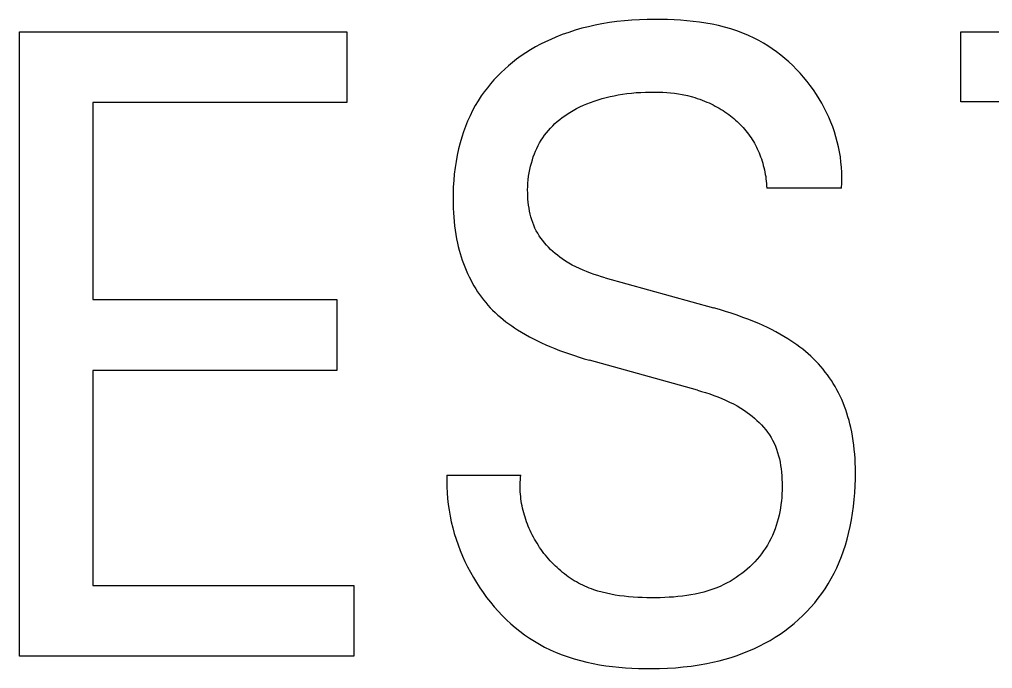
# Model space of a CAD drawing. Extents: x 10 to 879, y 6 to 221.
# Drawn here: x 720.032 to 721.968, y 136.824 to 138.116 of the extents above; entities that cross this region are included whole.
import ezdxf

# ---------------------------------------------------------------- set-up
doc = ezdxf.new("R2010")
doc.units = 0
doc.header["$LTSCALE"] = 5
doc.header["$MEASUREMENT"] = 0
doc.layers.get('0').update_dxf_attribs({"linetype": 'CONTINUOUS'})

msp = doc.modelspace()

# ---------------------------------------------------------------- linework, layer by layer
at = {"color": 7, "linetype": 'Continuous'}
for p, q in [((721.1641, 138.1015), (721.1509, 138.0982)), ((721.1774, 138.1045), (721.1641, 138.1015)), ((721.1908, 138.1071), (721.1774, 138.1045)), ((721.2057, 138.1095), (721.1908, 138.1071)), ((721.2206, 138.1115), (721.2057, 138.1095)), ((721.2355, 138.1131), (721.2206, 138.1115)), ((721.2506, 138.1143), (721.2355, 138.1131)), ((721.2657, 138.1151), (721.2506, 138.1143)), ((721.2808, 138.1156), (721.2657, 138.1151)), ((721.296, 138.1159), (721.2808, 138.1156)), ((721.3088, 138.1158), (721.296, 138.1159)), ((721.3215, 138.1156), (721.3088, 138.1158)), ((721.3343, 138.1151), (721.3215, 138.1156)), ((721.3471, 138.1144), (721.3343, 138.1151)), ((721.3598, 138.1133), (721.3471, 138.1144)), ((721.3725, 138.112), (721.3598, 138.1133)), ((721.3852, 138.1104), (721.3725, 138.112)), ((721.3978, 138.1085), (721.3852, 138.1104)), ((721.4103, 138.1062), (721.3978, 138.1085)), ((721.4227, 138.1035), (721.4103, 138.1062)), ((721.4349, 138.1005), (721.4227, 138.1035)), ((721.447, 138.097), (721.4349, 138.1005)), ((720.0324, 136.849), (720.0324, 138.0912)), ((720.0324, 138.0912), (720.6835, 138.0912)), ((720.6835, 138.0912), (720.6835, 137.9504)), ((721.0992, 138.0806), (721.0889, 138.0762)), ((721.1119, 138.0857), (721.0992, 138.0806)), ((721.1248, 138.0902), (721.1119, 138.0857)), ((721.1378, 138.0944), (721.1248, 138.0902)), ((721.1509, 138.0982), (721.1378, 138.0944)), ((721.459, 138.0931), (721.447, 138.097)), ((721.4708, 138.0887), (721.459, 138.0931)), ((721.4824, 138.0839), (721.4708, 138.0887)), ((721.4937, 138.0786), (721.4824, 138.0839)), ((721.9047, 137.9521), (721.9047, 138.0912)), ((721.9047, 138.0912), (722.6308, 138.0912)), ((721.0687, 138.0664), (721.0588, 138.0611)), ((721.0787, 138.0715), (721.0687, 138.0664)), ((721.0889, 138.0762), (721.0787, 138.0715)), ((721.503, 138.0738), (721.4937, 138.0786)), ((721.5121, 138.0687), (721.503, 138.0738)), ((721.521, 138.0632), (721.5121, 138.0687)), ((721.5297, 138.0574), (721.521, 138.0632)), ((721.0303, 138.0432), (721.0212, 138.0366)), ((721.0396, 138.0495), (721.0303, 138.0432)), ((721.0491, 138.0554), (721.0396, 138.0495)), ((721.0588, 138.0611), (721.0491, 138.0554)), ((721.5382, 138.0513), (721.5297, 138.0574)), ((721.5466, 138.0449), (721.5382, 138.0513)), ((721.5547, 138.0383), (721.5466, 138.0449)), ((721.0053, 138.0239), (720.9977, 138.0172)), ((721.0132, 138.0304), (721.0053, 138.0239)), ((721.0212, 138.0366), (721.0132, 138.0304)), ((721.5626, 138.0313), (721.5547, 138.0383)), ((721.5703, 138.0241), (721.5626, 138.0313)), ((721.5778, 138.0166), (721.5703, 138.0241)), ((720.983, 138.0031), (720.9761, 137.9957)), ((720.9902, 138.0103), (720.983, 138.0031)), ((720.9977, 138.0172), (720.9902, 138.0103)), ((721.5851, 138.0088), (721.5778, 138.0166)), ((721.592, 138.0009), (721.5851, 138.0088)), ((720.9694, 137.988), (720.963, 137.9801)), ((720.9761, 137.9957), (720.9694, 137.988)), ((721.5988, 137.9927), (721.592, 138.0009)), ((721.6053, 137.9842), (721.5988, 137.9927)), ((721.6115, 137.9756), (721.6053, 137.9842)), ((720.9568, 137.9721), (720.951, 137.9638)), ((720.963, 137.9801), (720.9568, 137.9721)), ((721.2152, 137.9641), (721.2233, 137.9657)), ((721.2233, 137.9657), (721.2315, 137.967)), ((721.2315, 137.967), (721.2407, 137.9683)), ((721.2407, 137.9683), (721.2499, 137.9693)), ((721.2499, 137.9693), (721.2591, 137.9702)), ((721.2591, 137.9702), (721.2683, 137.9708)), ((721.2683, 137.9708), (721.2775, 137.9712)), ((721.2775, 137.9712), (721.2868, 137.9715)), ((721.2868, 137.9715), (721.296, 137.9715)), ((721.296, 137.9715), (721.3039, 137.9713)), ((721.3039, 137.9713), (721.3117, 137.971)), ((721.3117, 137.971), (721.3196, 137.9705)), ((721.3196, 137.9705), (721.3274, 137.9698)), ((721.3274, 137.9698), (721.3352, 137.9689)), ((721.3352, 137.9689), (721.343, 137.9678)), ((721.343, 137.9678), (721.3507, 137.9665)), ((721.3507, 137.9665), (721.3607, 137.9644)), ((721.3607, 137.9644), (721.3707, 137.9618)), ((721.6174, 137.9668), (721.6115, 137.9756)), ((721.6229, 137.958), (721.6174, 137.9668)), ((720.1786, 137.9504), (720.1786, 137.5586)), ((720.6835, 137.9504), (720.1786, 137.9504)), ((720.9448, 137.9542), (720.939, 137.9444)), ((720.951, 137.9638), (720.9448, 137.9542)), ((721.1472, 137.9419), (721.1541, 137.9451)), ((721.1541, 137.9451), (721.161, 137.9481)), ((721.161, 137.9481), (721.1681, 137.9509)), ((721.1681, 137.9509), (721.1752, 137.9535)), ((721.1752, 137.9535), (721.1831, 137.9561)), ((721.1831, 137.9561), (721.191, 137.9584)), ((721.191, 137.9584), (721.199, 137.9605)), ((721.199, 137.9605), (721.2071, 137.9624)), ((721.2071, 137.9624), (721.2152, 137.9641)), ((721.3707, 137.9618), (721.3756, 137.9604)), ((721.3756, 137.9604), (721.3805, 137.9588)), ((721.3805, 137.9588), (721.3854, 137.9572)), ((721.3854, 137.9572), (721.3902, 137.9554)), ((721.3902, 137.9554), (721.3949, 137.9535)), ((721.3949, 137.9535), (721.3997, 137.9515)), ((721.3997, 137.9515), (721.4038, 137.9497)), ((721.4038, 137.9497), (721.4079, 137.9477)), ((721.4079, 137.9477), (721.412, 137.9457)), ((721.412, 137.9457), (721.416, 137.9436)), ((721.6281, 137.9491), (721.6229, 137.958)), ((721.633, 137.94), (721.6281, 137.9491)), ((722.4801, 137.9521), (721.9047, 137.9521)), ((720.9335, 137.9344), (720.9285, 137.9242)), ((720.939, 137.9444), (720.9335, 137.9344)), ((721.1168, 137.9241), (721.122, 137.9276)), ((721.122, 137.9276), (721.1272, 137.931)), ((721.1272, 137.931), (721.1337, 137.9349)), ((721.1337, 137.9349), (721.1404, 137.9385)), ((721.1404, 137.9385), (721.1472, 137.9419)), ((721.416, 137.9436), (721.42, 137.9414)), ((721.42, 137.9414), (721.424, 137.9392)), ((721.424, 137.9392), (721.4279, 137.9368)), ((721.4279, 137.9368), (721.4317, 137.9344)), ((721.4317, 137.9344), (721.4355, 137.9319)), ((721.4355, 137.9319), (721.4392, 137.9293)), ((721.4392, 137.9293), (721.4429, 137.9266)), ((721.4429, 137.9266), (721.4464, 137.924)), ((721.6377, 137.9307), (721.633, 137.94)), ((721.642, 137.9213), (721.6377, 137.9307)), ((720.9238, 137.9138), (720.9195, 137.9032)), ((720.9285, 137.9242), (720.9238, 137.9138)), ((721.0929, 137.9043), (721.0974, 137.9086)), ((721.0974, 137.9086), (721.1021, 137.9127)), ((721.1021, 137.9127), (721.1068, 137.9167)), ((721.1068, 137.9167), (721.1118, 137.9205)), ((721.1118, 137.9205), (721.1168, 137.9241)), ((721.4464, 137.924), (721.4497, 137.9213)), ((721.4497, 137.9213), (721.4531, 137.9185)), ((721.4531, 137.9185), (721.4563, 137.9157)), ((721.4563, 137.9157), (721.4596, 137.9128)), ((721.4596, 137.9128), (721.4627, 137.9099)), ((721.4627, 137.9099), (721.4658, 137.9069)), ((721.4658, 137.9069), (721.4688, 137.9038)), ((721.646, 137.9118), (721.642, 137.9213)), ((721.6498, 137.9021), (721.646, 137.9118)), ((720.9156, 137.8925), (720.912, 137.8817)), ((720.9195, 137.9032), (720.9156, 137.8925)), ((721.0768, 137.8855), (721.0805, 137.8904)), ((721.0805, 137.8904), (721.0845, 137.8952)), ((721.0845, 137.8952), (721.0886, 137.8998)), ((721.0886, 137.8998), (721.0929, 137.9043)), ((721.4688, 137.9038), (721.4717, 137.9006)), ((721.4717, 137.9006), (721.4746, 137.8974)), ((721.4746, 137.8974), (721.4773, 137.8941)), ((721.4773, 137.8941), (721.48, 137.8907)), ((721.48, 137.8907), (721.4826, 137.8873)), ((721.4826, 137.8873), (721.4851, 137.8838)), ((721.6531, 137.8924), (721.6498, 137.9021)), ((721.6562, 137.8825), (721.6531, 137.8924)), ((720.9088, 137.8707), (720.9057, 137.8584)), ((720.912, 137.8817), (720.9088, 137.8707)), ((721.0641, 137.8648), (721.067, 137.8702)), ((721.067, 137.8702), (721.0701, 137.8754)), ((721.0701, 137.8754), (721.0734, 137.8806)), ((721.0734, 137.8806), (721.0768, 137.8855)), ((721.4851, 137.8838), (721.4875, 137.8803)), ((721.4875, 137.8803), (721.4898, 137.8768)), ((721.4898, 137.8768), (721.492, 137.8732)), ((721.492, 137.8732), (721.4941, 137.8695)), ((721.4941, 137.8695), (721.4961, 137.8658)), ((721.6589, 137.8726), (721.6562, 137.8825)), ((721.6613, 137.8625), (721.6589, 137.8726)), ((720.9057, 137.8584), (720.903, 137.846)), ((721.0566, 137.8482), (721.0589, 137.8538)), ((721.0589, 137.8538), (721.0614, 137.8594)), ((721.0614, 137.8594), (721.0641, 137.8648)), ((721.4961, 137.8658), (721.498, 137.862)), ((721.498, 137.862), (721.4999, 137.8582)), ((721.4999, 137.8582), (721.5017, 137.8543)), ((721.5017, 137.8543), (721.5033, 137.8505)), ((721.5033, 137.8505), (721.5049, 137.8465)), ((721.6633, 137.8524), (721.6613, 137.8625)), ((721.665, 137.8423), (721.6633, 137.8524)), ((720.9007, 137.8335), (720.8988, 137.821)), ((720.903, 137.846), (720.9007, 137.8335)), ((721.0489, 137.8237), (721.0506, 137.8302)), ((721.0506, 137.8302), (721.0525, 137.8367)), ((721.0525, 137.8367), (721.0544, 137.8425)), ((721.0544, 137.8425), (721.0566, 137.8482)), ((721.5049, 137.8465), (721.5064, 137.8426)), ((721.5064, 137.8426), (721.5079, 137.8385)), ((721.5079, 137.8385), (721.5093, 137.8342)), ((721.5093, 137.8342), (721.5106, 137.8298)), ((721.5106, 137.8298), (721.5118, 137.8254)), ((721.6663, 137.832), (721.665, 137.8423)), ((721.6672, 137.8218), (721.6663, 137.832)), ((720.8988, 137.821), (720.8973, 137.8083)), ((721.0451, 137.8038), (721.0461, 137.8104)), ((721.0461, 137.8104), (721.0474, 137.8171)), ((721.0474, 137.8171), (721.0489, 137.8237)), ((721.5118, 137.8254), (721.513, 137.821)), ((721.513, 137.821), (721.514, 137.8165)), ((721.514, 137.8165), (721.5149, 137.8121)), ((721.5149, 137.8121), (721.5158, 137.8076)), ((721.6678, 137.8115), (721.6672, 137.8218)), ((721.6679, 137.8011), (721.6678, 137.8115)), ((720.8961, 137.7957), (720.8953, 137.783)), ((720.8973, 137.8083), (720.8961, 137.7957)), ((721.0433, 137.7835), (721.0437, 137.7903)), ((721.0437, 137.7903), (721.0443, 137.797)), ((721.0443, 137.797), (721.0451, 137.8038)), ((721.5158, 137.8076), (721.5165, 137.8031)), ((721.5165, 137.8031), (721.5171, 137.7985)), ((721.5171, 137.7985), (721.5176, 137.794)), ((721.5176, 137.794), (721.5181, 137.7895)), ((721.667, 137.7804), (721.6677, 137.7908)), ((721.6677, 137.7908), (721.6679, 137.8011)), ((720.8953, 137.783), (720.8949, 137.7703)), ((721.0431, 137.7767), (721.0433, 137.7835)), ((721.0432, 137.7699), (721.0431, 137.7767)), ((721.5181, 137.7895), (721.5184, 137.785)), ((721.5184, 137.785), (721.5186, 137.7804)), ((721.667, 137.7804), (721.5186, 137.7804)), ((720.8949, 137.7703), (720.8948, 137.7576)), ((720.8948, 137.7576), (720.8949, 137.7488)), ((721.0434, 137.7639), (721.0432, 137.7699)), ((721.0437, 137.758), (721.0434, 137.7639)), ((721.0443, 137.7521), (721.0437, 137.758)), ((721.045, 137.7462), (721.0443, 137.7521)), ((720.8949, 137.7488), (720.8951, 137.7401)), ((720.8951, 137.7401), (720.8955, 137.7314)), ((721.0458, 137.7403), (721.045, 137.7462)), ((721.0469, 137.7345), (721.0458, 137.7403)), ((721.0482, 137.7287), (721.0469, 137.7345)), ((720.8955, 137.7314), (720.8961, 137.7226)), ((720.8961, 137.7226), (720.8968, 137.7139)), ((720.8968, 137.7139), (720.8978, 137.7053)), ((721.0497, 137.7229), (721.0482, 137.7287)), ((721.0513, 137.7173), (721.0497, 137.7229)), ((721.0532, 137.7117), (721.0513, 137.7173)), ((720.8978, 137.7053), (720.8989, 137.6966)), ((720.8989, 137.6966), (720.9002, 137.688)), ((721.0554, 137.7063), (721.0532, 137.7117)), ((721.0577, 137.7009), (721.0554, 137.7063)), ((721.0603, 137.6956), (721.0577, 137.7009)), ((721.0632, 137.6905), (721.0603, 137.6956)), ((720.9002, 137.688), (720.9018, 137.6794)), ((720.9018, 137.6794), (720.9035, 137.6709)), ((721.0662, 137.6855), (721.0632, 137.6905)), ((721.0695, 137.6807), (721.0662, 137.6855)), ((721.073, 137.6759), (721.0695, 137.6807)), ((721.0767, 137.6713), (721.073, 137.6759)), ((720.9035, 137.6709), (720.9051, 137.664)), ((720.9051, 137.664), (720.9069, 137.6571)), ((720.9069, 137.6571), (720.9088, 137.6502)), ((721.0806, 137.6669), (721.0767, 137.6713)), ((721.0846, 137.6625), (721.0806, 137.6669)), ((721.0888, 137.6583), (721.0846, 137.6625)), ((721.0932, 137.6543), (721.0888, 137.6583)), ((720.9088, 137.6502), (720.9108, 137.6434)), ((720.9108, 137.6434), (720.913, 137.6367)), ((720.913, 137.6367), (720.9154, 137.63)), ((721.0977, 137.6504), (721.0932, 137.6543)), ((721.1023, 137.6466), (721.0977, 137.6504)), ((721.107, 137.643), (721.1023, 137.6466)), ((721.1118, 137.6396), (721.107, 137.643)), ((721.1184, 137.6352), (721.1118, 137.6396)), ((720.9154, 137.63), (720.9179, 137.6234)), ((720.9179, 137.6234), (720.9206, 137.6168)), ((720.9206, 137.6168), (720.9235, 137.6103)), ((721.1251, 137.6311), (721.1184, 137.6352)), ((721.1319, 137.6272), (721.1251, 137.6311)), ((721.1389, 137.6236), (721.1319, 137.6272)), ((721.146, 137.6202), (721.1389, 137.6236)), ((721.1532, 137.617), (721.146, 137.6202)), ((721.1604, 137.6141), (721.1532, 137.617)), ((720.9235, 137.6103), (720.9266, 137.6039)), ((720.9266, 137.6039), (720.9298, 137.5975)), ((720.9298, 137.5975), (720.933, 137.5916)), ((721.1678, 137.6113), (721.1604, 137.6141)), ((721.1752, 137.6087), (721.1678, 137.6113)), ((721.1826, 137.6062), (721.1752, 137.6087)), ((721.1901, 137.6039), (721.1826, 137.6062)), ((721.1976, 137.6017), (721.1901, 137.6039)), ((721.1976, 137.6017), (721.4126, 137.5419)), ((720.933, 137.5916), (720.9364, 137.5857)), ((720.9364, 137.5857), (720.9399, 137.5799)), ((720.9399, 137.5799), (720.9436, 137.5742)), ((720.1786, 137.5586), (720.6639, 137.5586)), ((720.6639, 137.5586), (720.6639, 137.4177)), ((720.9436, 137.5742), (720.9474, 137.5686)), ((720.9474, 137.5686), (720.9514, 137.5631)), ((720.9514, 137.5631), (720.9555, 137.5577)), ((720.9555, 137.5577), (720.9598, 137.5525)), ((720.9598, 137.5525), (720.9642, 137.5473)), ((720.9642, 137.5473), (720.9688, 137.5423)), ((720.9688, 137.5423), (720.9735, 137.5375)), ((721.4245, 137.5385), (721.4126, 137.5419)), ((720.9735, 137.5375), (720.9785, 137.5325)), ((720.9785, 137.5325), (720.9837, 137.5278)), ((720.9837, 137.5278), (720.989, 137.5232)), ((720.989, 137.5232), (720.9945, 137.5187)), ((721.4363, 137.5349), (721.4245, 137.5385)), ((721.448, 137.5312), (721.4363, 137.5349)), ((721.4597, 137.5273), (721.448, 137.5312)), ((721.4713, 137.5231), (721.4597, 137.5273)), ((721.4829, 137.5188), (721.4713, 137.5231)), ((720.9945, 137.5187), (721, 137.5143)), ((721, 137.5143), (721.0057, 137.5101)), ((721.0057, 137.5101), (721.0114, 137.506)), ((721.0114, 137.506), (721.0172, 137.5021)), ((721.0172, 137.5021), (721.0231, 137.4982)), ((721.4943, 137.5142), (721.4829, 137.5188)), ((721.5029, 137.5106), (721.4943, 137.5142)), ((721.5114, 137.5068), (721.5029, 137.5106)), ((721.5199, 137.5028), (721.5114, 137.5068)), ((721.5282, 137.4987), (721.5199, 137.5028)), ((721.0231, 137.4982), (721.0308, 137.4935)), ((721.0308, 137.4935), (721.0386, 137.4889)), ((721.0386, 137.4889), (721.0465, 137.4845)), ((721.0465, 137.4845), (721.0545, 137.4803)), ((721.5365, 137.4944), (721.5282, 137.4987)), ((721.5447, 137.49), (721.5365, 137.4944)), ((721.5527, 137.4853), (721.5447, 137.49)), ((721.5607, 137.4804), (721.5527, 137.4853)), ((721.0545, 137.4803), (721.0626, 137.4763)), ((721.0626, 137.4763), (721.0707, 137.4724)), ((721.0707, 137.4724), (721.079, 137.4687)), ((721.079, 137.4687), (721.0872, 137.4651)), ((721.0872, 137.4651), (721.0969, 137.4611)), ((721.5668, 137.4765), (721.5607, 137.4804)), ((721.5727, 137.4725), (721.5668, 137.4765)), ((721.5786, 137.4684), (721.5727, 137.4725)), ((721.5844, 137.4641), (721.5786, 137.4684)), ((721.5901, 137.4597), (721.5844, 137.4641)), ((721.0969, 137.4611), (721.1065, 137.4573)), ((721.1065, 137.4573), (721.1163, 137.4537)), ((721.1163, 137.4537), (721.1261, 137.4503)), ((721.1261, 137.4503), (721.136, 137.447)), ((721.136, 137.447), (721.1459, 137.4438)), ((721.1459, 137.4438), (721.1558, 137.4408)), ((721.5957, 137.4551), (721.5901, 137.4597)), ((721.6012, 137.4504), (721.5957, 137.4551)), ((721.6065, 137.4456), (721.6012, 137.4504)), ((721.6117, 137.4406), (721.6065, 137.4456)), ((721.1558, 137.4408), (721.1658, 137.438)), ((721.3808, 137.3781), (721.1658, 137.438)), ((721.6167, 137.4356), (721.6117, 137.4406)), ((721.6215, 137.4305), (721.6167, 137.4356)), ((721.6261, 137.4253), (721.6215, 137.4305)), ((721.6307, 137.4199), (721.6261, 137.4253)), ((720.1786, 137.4177), (720.1786, 136.9899)), ((720.6639, 137.4177), (720.1786, 137.4177)), ((721.635, 137.4144), (721.6307, 137.4199)), ((721.6392, 137.4088), (721.635, 137.4144)), ((721.6433, 137.4031), (721.6392, 137.4088)), ((721.6472, 137.3973), (721.6433, 137.4031)), ((721.651, 137.3913), (721.6472, 137.3973)), ((721.6546, 137.3853), (721.651, 137.3913)), ((721.658, 137.3792), (721.6546, 137.3853)), ((721.3808, 137.3781), (721.389, 137.3758)), ((721.389, 137.3758), (721.3971, 137.3733)), ((721.3971, 137.3733), (721.4052, 137.3707)), ((721.4052, 137.3707), (721.4132, 137.3679)), ((721.4132, 137.3679), (721.4212, 137.3649)), ((721.4212, 137.3649), (721.4291, 137.3617)), ((721.6614, 137.3727), (721.658, 137.3792)), ((721.6646, 137.3662), (721.6614, 137.3727)), ((721.6677, 137.3595), (721.6646, 137.3662)), ((721.4291, 137.3617), (721.4369, 137.3583)), ((721.4369, 137.3583), (721.4446, 137.3547)), ((721.4446, 137.3547), (721.4522, 137.3509)), ((721.4522, 137.3509), (721.4596, 137.3468)), ((721.4596, 137.3468), (721.467, 137.3424)), ((721.6705, 137.3528), (721.6677, 137.3595)), ((721.6732, 137.346), (721.6705, 137.3528)), ((721.6757, 137.3392), (721.6732, 137.346)), ((721.467, 137.3424), (721.4742, 137.3377)), ((721.4742, 137.3377), (721.4794, 137.3341)), ((721.4794, 137.3341), (721.4846, 137.3303)), ((721.4846, 137.3303), (721.4896, 137.3264)), ((721.4896, 137.3264), (721.4945, 137.3223)), ((721.6781, 137.3322), (721.6757, 137.3392)), ((721.6802, 137.3253), (721.6781, 137.3322)), ((721.4945, 137.3223), (721.4992, 137.318)), ((721.4992, 137.318), (721.5038, 137.3136)), ((721.5038, 137.3136), (721.5082, 137.3091)), ((721.5082, 137.3091), (721.5124, 137.3044)), ((721.6823, 137.3182), (721.6802, 137.3253)), ((721.6841, 137.3112), (721.6823, 137.3182)), ((721.6858, 137.3041), (721.6841, 137.3112)), ((721.5124, 137.3044), (721.5165, 137.2995)), ((721.5165, 137.2995), (721.5203, 137.2946)), ((721.5203, 137.2946), (721.5238, 137.2894)), ((721.5238, 137.2894), (721.5272, 137.2842)), ((721.6876, 137.2953), (721.6858, 137.3041)), ((721.6892, 137.2865), (721.6876, 137.2953)), ((721.5272, 137.2842), (721.5302, 137.2787)), ((721.5302, 137.2787), (721.5332, 137.2728)), ((721.5332, 137.2728), (721.5358, 137.2668)), ((721.6906, 137.2777), (721.6892, 137.2865)), ((721.6918, 137.2688), (721.6906, 137.2777)), ((721.6928, 137.26), (721.6918, 137.2688)), ((721.5358, 137.2668), (721.5382, 137.2606)), ((721.5382, 137.2606), (721.5403, 137.2543)), ((721.5403, 137.2543), (721.5422, 137.2479)), ((721.6936, 137.251), (721.6928, 137.26)), ((721.6942, 137.2421), (721.6936, 137.251)), ((721.5422, 137.2479), (721.5437, 137.2414)), ((721.5437, 137.2414), (721.5451, 137.2349)), ((721.5451, 137.2349), (721.5463, 137.2282)), ((721.6946, 137.2332), (721.6942, 137.2421)), ((721.6949, 137.2242), (721.6946, 137.2332)), ((721.5463, 137.2282), (721.5472, 137.2215)), ((721.5472, 137.2215), (721.5479, 137.2148)), ((721.5479, 137.2148), (721.5485, 137.208)), ((721.695, 137.2153), (721.6949, 137.2242)), ((721.695, 137.2016), (721.695, 137.2153)), ((720.8827, 137.2091), (720.8823, 137.1975)), ((720.8823, 137.1975), (720.8824, 137.1859)), ((720.8827, 137.2091), (721.0295, 137.2091)), ((721.0282, 137.1903), (721.0284, 137.195)), ((721.0282, 137.1856), (721.0282, 137.1903)), ((721.0284, 137.195), (721.0286, 137.1997)), ((721.0286, 137.1997), (721.029, 137.2044)), ((721.029, 137.2044), (721.0295, 137.2091)), ((721.5485, 137.208), (721.5489, 137.2012)), ((721.5489, 137.2012), (721.5492, 137.1939)), ((721.5492, 137.1939), (721.5493, 137.1867)), ((721.6946, 137.1879), (721.695, 137.2016)), ((720.8824, 137.1859), (720.8829, 137.1742)), ((720.8829, 137.1742), (720.8838, 137.1625)), ((721.0283, 137.1809), (721.0282, 137.1856)), ((721.0285, 137.1762), (721.0283, 137.1809)), ((721.0288, 137.1715), (721.0285, 137.1762)), ((721.0293, 137.1668), (721.0288, 137.1715)), ((721.5489, 137.1722), (721.5484, 137.165)), ((721.5492, 137.1794), (721.5489, 137.1722)), ((721.5493, 137.1867), (721.5492, 137.1794)), ((721.6927, 137.1607), (721.6938, 137.1743)), ((721.6938, 137.1743), (721.6946, 137.1879)), ((720.8838, 137.1625), (720.8851, 137.1509)), ((721.0298, 137.1621), (721.0293, 137.1668)), ((721.0304, 137.1575), (721.0298, 137.1621)), ((721.0312, 137.1528), (721.0304, 137.1575)), ((721.0321, 137.1482), (721.0312, 137.1528)), ((721.5478, 137.1578), (721.5469, 137.1506)), ((721.5484, 137.165), (721.5478, 137.1578)), ((721.6913, 137.1471), (721.6927, 137.1607)), ((720.8851, 137.1509), (720.8867, 137.1392)), ((720.8867, 137.1392), (720.8888, 137.1276)), ((721.033, 137.1436), (721.0321, 137.1482)), ((721.0341, 137.139), (721.033, 137.1436)), ((721.0353, 137.1344), (721.0341, 137.139)), ((721.0366, 137.1298), (721.0353, 137.1344)), ((721.5446, 137.1365), (721.5432, 137.1294)), ((721.5459, 137.1435), (721.5446, 137.1365)), ((721.5469, 137.1506), (721.5459, 137.1435)), ((721.6872, 137.1201), (721.6894, 137.1336)), ((721.6894, 137.1336), (721.6913, 137.1471)), ((720.8888, 137.1276), (720.8912, 137.1161)), ((720.8912, 137.1161), (720.8941, 137.1045)), ((721.038, 137.1253), (721.0366, 137.1298)), ((721.0394, 137.1208), (721.038, 137.1253)), ((721.041, 137.1163), (721.0394, 137.1208)), ((721.0427, 137.1119), (721.041, 137.1163)), ((721.5396, 137.1156), (721.5375, 137.1088)), ((721.5415, 137.1225), (721.5396, 137.1156)), ((721.5432, 137.1294), (721.5415, 137.1225)), ((721.6845, 137.1067), (721.6872, 137.1201)), ((720.8941, 137.1045), (720.8972, 137.0931)), ((721.0444, 137.1075), (721.0427, 137.1119)), ((721.0463, 137.1031), (721.0444, 137.1075)), ((721.0482, 137.0988), (721.0463, 137.1031)), ((721.0503, 137.0945), (721.0482, 137.0988)), ((721.0524, 137.0902), (721.0503, 137.0945)), ((721.5326, 137.0955), (721.5298, 137.089)), ((721.5352, 137.1021), (721.5326, 137.0955)), ((721.5375, 137.1088), (721.5352, 137.1021)), ((721.6815, 137.0934), (721.6845, 137.1067)), ((720.8972, 137.0931), (720.9008, 137.0817)), ((720.9008, 137.0817), (720.9047, 137.0705)), ((721.0546, 137.086), (721.0524, 137.0902)), ((721.0569, 137.0818), (721.0546, 137.086)), ((721.0593, 137.0777), (721.0569, 137.0818)), ((721.0618, 137.0736), (721.0593, 137.0777)), ((721.5236, 137.0763), (721.5201, 137.0701)), ((721.5268, 137.0826), (721.5236, 137.0763)), ((721.5298, 137.089), (721.5268, 137.0826)), ((721.675, 137.0701), (721.6784, 137.0817)), ((721.6784, 137.0817), (721.6815, 137.0934)), ((720.9047, 137.0705), (720.9089, 137.0593)), ((720.9089, 137.0593), (720.9135, 137.0483)), ((721.0644, 137.0695), (721.0618, 137.0736)), ((721.067, 137.0654), (721.0644, 137.0695)), ((721.0698, 137.0614), (721.067, 137.0654)), ((721.0727, 137.0575), (721.0698, 137.0614)), ((721.0756, 137.0536), (721.0727, 137.0575)), ((721.5125, 137.0585), (721.5084, 137.0528)), ((721.5164, 137.0642), (721.5125, 137.0585)), ((721.5201, 137.0701), (721.5164, 137.0642)), ((721.6671, 137.0472), (721.6713, 137.0586)), ((721.6713, 137.0586), (721.675, 137.0701)), ((720.9135, 137.0483), (720.9184, 137.0374)), ((720.9184, 137.0374), (720.9237, 137.0266)), ((721.0786, 137.0498), (721.0756, 137.0536)), ((721.0817, 137.0461), (721.0786, 137.0498)), ((721.0848, 137.0424), (721.0817, 137.0461)), ((721.0881, 137.0388), (721.0848, 137.0424)), ((721.0914, 137.0352), (721.0881, 137.0388)), ((721.4949, 137.0368), (721.4901, 137.0318)), ((721.4996, 137.042), (721.4949, 137.0368)), ((721.5041, 137.0474), (721.4996, 137.042)), ((721.5084, 137.0528), (721.5041, 137.0474)), ((721.6578, 137.025), (721.6627, 137.036)), ((721.6627, 137.036), (721.6671, 137.0472)), ((720.9237, 137.0266), (720.9292, 137.016)), ((721.0947, 137.0318), (721.0914, 137.0352)), ((721.0982, 137.0284), (721.0947, 137.0318)), ((721.1017, 137.0251), (721.0982, 137.0284)), ((721.1052, 137.0218), (721.1017, 137.0251)), ((721.1089, 137.0187), (721.1052, 137.0218)), ((721.1126, 137.0156), (721.1089, 137.0187)), ((721.4745, 137.0177), (721.469, 137.0134)), ((721.4798, 137.0223), (721.4745, 137.0177)), ((721.485, 137.0269), (721.4798, 137.0223)), ((721.4901, 137.0318), (721.485, 137.0269)), ((721.6525, 137.0141), (721.6578, 137.025)), ((720.9292, 137.016), (720.9351, 137.0056)), ((720.9351, 137.0056), (720.9413, 136.9954)), ((721.1163, 137.0127), (721.1126, 137.0156)), ((721.1201, 137.0098), (721.1163, 137.0127)), ((721.124, 137.007), (721.1201, 137.0098)), ((721.1279, 137.0043), (721.124, 137.007)), ((721.1319, 137.0017), (721.1279, 137.0043)), ((721.1359, 136.9992), (721.1319, 137.0017)), ((721.14, 136.9968), (721.1359, 136.9992)), ((721.1441, 136.9945), (721.14, 136.9968)), ((721.4457, 136.9979), (721.4397, 136.9946)), ((721.4517, 137.0015), (721.4457, 136.9979)), ((721.4576, 137.0053), (721.4517, 137.0015)), ((721.4633, 137.0092), (721.4576, 137.0053)), ((721.469, 137.0134), (721.4633, 137.0092)), ((721.6409, 136.993), (721.6469, 137.0035)), ((721.6469, 137.0035), (721.6525, 137.0141)), ((720.1786, 136.9899), (720.6972, 136.9899)), ((720.6972, 136.9899), (720.6972, 136.849)), ((720.9413, 136.9954), (720.9478, 136.9853)), ((720.9478, 136.9853), (720.9546, 136.9755)), ((721.1483, 136.9923), (721.1441, 136.9945)), ((721.1526, 136.9902), (721.1483, 136.9923)), ((721.1569, 136.9882), (721.1526, 136.9902)), ((721.1612, 136.9863), (721.1569, 136.9882)), ((721.1656, 136.9846), (721.1612, 136.9863)), ((721.17, 136.9829), (721.1656, 136.9846)), ((721.1745, 136.9813), (721.17, 136.9829)), ((721.1829, 136.9786), (721.1745, 136.9813)), ((721.1913, 136.9762), (721.1829, 136.9786)), ((721.4015, 136.9788), (721.3932, 136.9765)), ((721.4096, 136.9815), (721.4015, 136.9788)), ((721.4177, 136.9845), (721.4096, 136.9815)), ((721.4257, 136.9878), (721.4177, 136.9845)), ((721.4335, 136.9915), (721.4257, 136.9878)), ((721.4397, 136.9946), (721.4335, 136.9915)), ((721.6281, 136.9737), (721.6347, 136.9832)), ((721.6347, 136.9832), (721.6409, 136.993)), ((720.9546, 136.9755), (720.9616, 136.9659)), ((720.9616, 136.9659), (720.969, 136.9565)), ((721.1999, 136.9741), (721.1913, 136.9762)), ((721.2086, 136.9722), (721.1999, 136.9741)), ((721.2173, 136.9706), (721.2086, 136.9722)), ((721.2261, 136.9693), (721.2173, 136.9706)), ((721.235, 136.9682), (721.2261, 136.9693)), ((721.244, 136.9672), (721.235, 136.9682)), ((721.253, 136.9665), (721.244, 136.9672)), ((721.262, 136.966), (721.253, 136.9665)), ((721.2711, 136.9656), (721.262, 136.966)), ((721.2801, 136.9653), (721.2711, 136.9656)), ((721.2892, 136.9652), (721.2801, 136.9653)), ((721.2981, 136.9652), (721.2892, 136.9652)), ((721.3069, 136.9654), (721.2981, 136.9652)), ((721.3158, 136.9656), (721.3069, 136.9654)), ((721.3246, 136.9661), (721.3158, 136.9656)), ((721.3333, 136.9666), (721.3246, 136.9661)), ((721.3421, 136.9674), (721.3333, 136.9666)), ((721.3508, 136.9683), (721.3421, 136.9674)), ((721.3594, 136.9695), (721.3508, 136.9683)), ((721.3679, 136.9709), (721.3594, 136.9695)), ((721.3765, 136.9725), (721.3679, 136.9709)), ((721.3849, 136.9743), (721.3765, 136.9725)), ((721.3932, 136.9765), (721.3849, 136.9743)), ((721.614, 136.9553), (721.6212, 136.9644)), ((721.6212, 136.9644), (721.6281, 136.9737)), ((720.969, 136.9565), (720.9766, 136.9474)), ((720.9766, 136.9474), (720.9845, 136.9385)), ((721.5985, 136.938), (721.6064, 136.9465)), ((721.6064, 136.9465), (721.614, 136.9553)), ((720.9845, 136.9385), (720.9927, 136.9299)), ((720.9927, 136.9299), (721.0011, 136.9216)), ((721.0011, 136.9216), (721.0097, 136.9136)), ((721.5731, 136.9142), (721.5819, 136.9218)), ((721.5819, 136.9218), (721.5903, 136.9297)), ((721.5903, 136.9297), (721.5985, 136.938)), ((721.0097, 136.9136), (721.0186, 136.906)), ((721.0186, 136.906), (721.0278, 136.8986)), ((721.5547, 136.8997), (721.564, 136.9068)), ((721.564, 136.9068), (721.5731, 136.9142)), ((721.0278, 136.8986), (721.0371, 136.8916)), ((721.0371, 136.8916), (721.0467, 136.8849)), ((721.0467, 136.8849), (721.0566, 136.8786)), ((721.5253, 136.8805), (721.5353, 136.8866)), ((721.5353, 136.8866), (721.5451, 136.893)), ((721.5451, 136.893), (721.5547, 136.8997)), ((721.0566, 136.8786), (721.0666, 136.8727)), ((721.0666, 136.8727), (721.0768, 136.8671)), ((721.0768, 136.8671), (721.0882, 136.8615)), ((721.0882, 136.8615), (721.0998, 136.8564)), ((721.4828, 136.8593), (721.4941, 136.8643)), ((721.4941, 136.8643), (721.5047, 136.8694)), ((721.5047, 136.8694), (721.5151, 136.8748)), ((721.5151, 136.8748), (721.5253, 136.8805)), ((720.6972, 136.849), (720.0324, 136.849)), ((721.0998, 136.8564), (721.1117, 136.8517)), ((721.1117, 136.8517), (721.1237, 136.8475)), ((721.1237, 136.8475), (721.1359, 136.8436)), ((721.1359, 136.8436), (721.1482, 136.8402)), ((721.4237, 136.8398), (721.4358, 136.843)), ((721.4358, 136.843), (721.4477, 136.8465)), ((721.4477, 136.8465), (721.4595, 136.8504)), ((721.4595, 136.8504), (721.4712, 136.8547)), ((721.4712, 136.8547), (721.4828, 136.8593)), ((721.1482, 136.8402), (721.1607, 136.8371)), ((721.1607, 136.8371), (721.1733, 136.8345)), ((721.1733, 136.8345), (721.186, 136.8321)), ((721.186, 136.8321), (721.1988, 136.8301)), ((721.1988, 136.8301), (721.2116, 136.8285)), ((721.2116, 136.8285), (721.2245, 136.8271)), ((721.2245, 136.8271), (721.2374, 136.8261)), ((721.2374, 136.8261), (721.2504, 136.8253)), ((721.2504, 136.8253), (721.2634, 136.8247)), ((721.2634, 136.8247), (721.2763, 136.8244)), ((721.2763, 136.8244), (721.2892, 136.8244)), ((721.2892, 136.8244), (721.3052, 136.8246)), ((721.3052, 136.8246), (721.3211, 136.8252)), ((721.3211, 136.8252), (721.3369, 136.8261)), ((721.3369, 136.8261), (721.3527, 136.8275)), ((721.3527, 136.8275), (721.3683, 136.8293)), ((721.3683, 136.8293), (721.384, 136.8316)), ((721.384, 136.8316), (721.3995, 136.8344)), ((721.3995, 136.8344), (721.4117, 136.8369)), ((721.4117, 136.8369), (721.4237, 136.8398))]:
    msp.add_line(p, q, dxfattribs=at)

doc.saveas('drawing.dxf')
